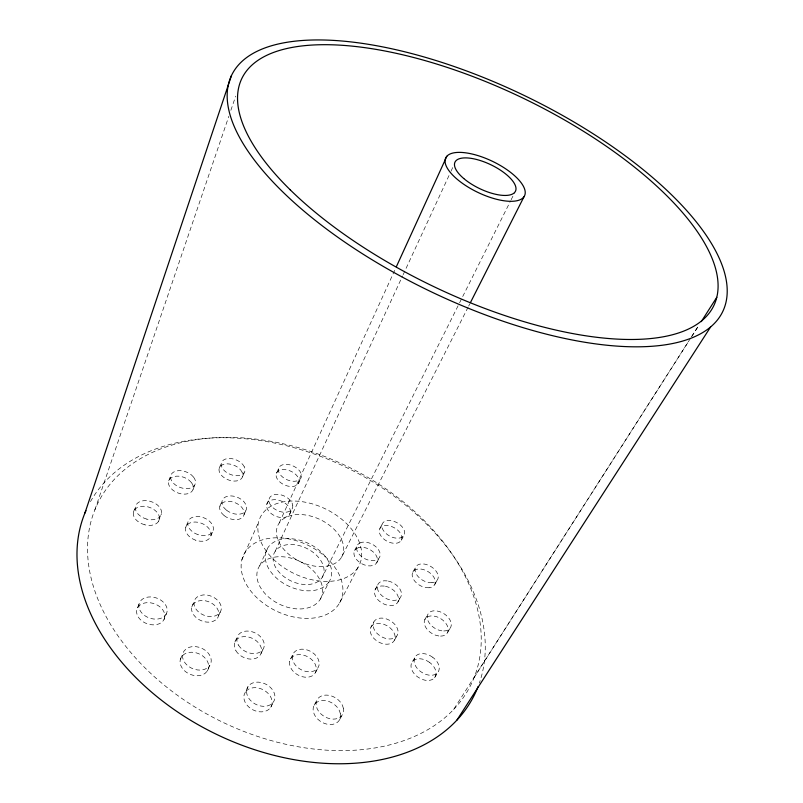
<?xml version="1.0" encoding="UTF-8"?>
<svg xmlns="http://www.w3.org/2000/svg" width="803" height="803" viewBox="0 0 803 803"><rect width="100%" height="100%" fill="white"/><g stroke="black" fill="none" stroke-linecap="round" stroke-linejoin="round"><path stroke-width="0.6" stroke-dasharray="4.01 3.01" d="M278.531 468.731L278.48 470.799A12.186 7.538 23.9 0 0 289.853 480.736A12.186 7.538 23.9 0 0 301.406 476.771L301.416 474.703A12.186 7.538 23.9 0 0 290.064 464.877A12.186 7.538 23.9 0 0 278.531 468.731L276.212 473.991L276.152 476.059A12.145 7.568 23.9 0 0 287.484 485.996A12.145 7.568 23.9 0 0 299.017 481.991L299.027 479.913A12.145 7.568 23.9 0 0 287.725 470.106A12.145 7.568 23.9 0 0 276.212 473.991M94.844 509.935L228.845 116.264M230.862 110.332L235.701 96.109M133.378 512.334L135.446 506.683M168.74 480.867L170.828 475.336M158.522 521.388L161.503 513.579M137.534 607.851L139.772 602.109M193.111 489.288L195.28 483.807M185.754 527.3L187.972 521.739M219.189 468.32L221.377 462.929M164.023 619.484A14.504 10.63 19.1 0 0 148.274 602.651A14.504 10.63 19.1 0 0 139.903 619.133A14.504 10.63 19.1 0 0 164.023 619.484L166.362 613.783A14.564 10.61 19.2 0 0 150.532 596.93A14.564 10.61 19.2 0 0 142.171 613.382A14.564 10.61 19.2 0 0 166.362 613.783M219.861 506.271L222.13 500.821M210.898 535.862L213.196 530.351M242.626 476.5L244.885 471.15M191.857 606.797L194.246 601.176M180.374 659.333L182.833 653.642M244.102 514.623L246.441 509.212M241.884 559.781L258.546 522.251M266.706 504.485L269.075 499.145M218.617 615.67L221.096 610.089M207.234 671.097A14.775 11.172 22.4 0 0 202.366 655.71A14.775 11.172 22.4 0 0 183.736 654.555L181.619 656.693A14.775 11.172 22.4 0 0 186.366 672.262A14.775 11.172 22.4 0 0 205.177 673.285L207.234 671.097L209.794 665.466A14.835 11.152 22.4 0 0 204.875 650.069A14.835 11.152 22.4 0 0 186.196 648.884L184.078 651.012A14.835 11.152 22.4 0 0 188.866 666.58A14.835 11.152 22.4 0 0 207.736 667.644L209.794 665.466M245.357 692.096L244.142 694.776A14.815 11.272 27.2 0 0 261.256 711.87A14.815 11.272 27.2 0 0 269.105 694.545A14.815 11.272 27.2 0 0 245.357 692.096L248.067 686.525A14.876 11.252 27.2 0 1 271.886 689.024A14.876 11.252 27.2 0 1 264.046 706.319A14.876 11.252 27.2 0 1 246.852 689.195L248.067 686.525M259.77 565.613L268.112 547.345M279.253 522.964L395.307 269.015M298.234 483.807L300.623 478.578M289.461 514.593L291.901 509.293M275.208 551.27L402.594 275.881M403.126 274.746L450.493 172.324M451.025 171.19L453.133 166.633M234.908 642.019L237.487 636.458M261.055 653.512L263.725 647.991M322.254 577.267A26.931 18.067 25.7 0 0 294.882 544.765A26.931 18.067 25.7 0 0 278.551 571.555A26.931 18.067 25.7 0 0 322.254 577.267L459.005 303.946M459.567 302.821L510.567 200.891M511.13 199.766L514.492 193.051M320.317 599.158A34.68 23.719 25.7 0 0 285.025 556.991A34.68 23.719 25.7 0 0 263.926 592.343A34.68 23.719 25.7 0 0 320.317 599.158L329.401 581.211A35.091 23.538 25.7 0 0 293.496 538.964A35.091 23.538 25.7 0 0 272.508 574.015A35.091 23.538 25.7 0 0 329.401 581.211M341.526 557.252A35.623 23.277 25.7 0 0 304.799 514.894A35.623 23.277 25.7 0 0 283.971 549.533A35.623 23.277 25.7 0 0 341.526 557.252L468.109 307.168M468.681 306.043L469.805 303.815M290.586 658.912L293.346 653.461M270.762 707.272L273.572 701.742M354.675 550.456L357.345 545.247M339.569 602.973A53.691 36.516 25.7 0 0 284.021 538.201A53.691 36.516 25.7 0 0 252.503 593.146A53.691 36.516 25.7 0 0 339.569 602.973L358.489 566.597A54.955 35.924 25.7 0 0 300.974 501.534A54.955 35.924 25.7 0 0 269.878 555.546A54.955 35.924 25.7 0 0 358.489 566.597M379.859 528.504L382.529 523.395M315.378 672.763L318.239 667.353M376.788 562.612L379.528 557.443M401.329 540.258L404.06 535.179M375.222 589.432L378.022 584.233M314.134 705.265L317.065 699.835M370.906 627.243A13.45 9.164 30.7 0 1 383.653 624.202L386.815 625.597A13.45 9.164 30.7 0 1 394.414 640.292A13.45 9.164 30.7 0 1 378.484 641.948L375.553 639.961A13.45 9.164 30.7 0 1 370.906 627.243L373.817 621.934A13.49 9.144 30.7 0 1 386.564 618.972L389.726 620.378A13.49 9.144 30.7 0 1 397.385 635.073A13.49 9.144 30.7 0 1 381.425 636.689L378.484 634.701A13.49 9.144 30.7 0 1 373.796 621.994M412.752 572.268L415.583 567.169M397.937 601.969L400.827 596.8M339.649 719.578L342.68 714.188M394.444 640.222L397.415 635.002M434.814 584.383L437.735 579.314M424.787 619.605L427.778 614.476M412.632 661.381L415.703 656.181M447.703 632.252L450.774 627.153M434.564 677.722L437.725 672.553M453.615 709.491A207.455 142.282 25.7 0 0 286.842 444.631A207.455 142.282 25.7 0 0 112.681 627.886A207.455 142.282 25.7 0 0 453.615 709.491L690.831 337.772M691.503 336.718L698.249 326.159M474.151 677.471L689.145 340.623M691.835 336.397L699.252 324.783M90.448 501.654A215.003 148.394 25.7 0 1 342.068 465.419A215.003 148.394 25.7 0 1 479.371 683.052M292.412 655.991L292.382 658.841A14.253 10.309 28.4 0 0 307.519 671.699A14.253 10.309 28.4 0 0 319.072 661.943L318.139 659.002A14.253 10.309 28.4 0 0 303.986 649.276A14.253 10.309 28.4 0 0 292.412 655.991M289.642 661.451L289.612 664.312A14.203 10.329 28.4 0 0 304.678 677.14A14.203 10.329 28.4 0 0 316.221 667.343L315.298 664.402A14.203 10.329 28.4 0 0 301.205 654.706A14.203 10.329 28.4 0 0 289.642 661.451M292.744 505.167L292.724 507.366A12.587 8.05 24 0 1 282.285 512.073A12.587 8.05 24 0 1 269.748 503.682L269.005 501.343A12.587 8.05 24 0 1 279.504 494.568A12.587 8.05 24 0 1 292.744 505.167M290.315 510.457L290.284 512.655A12.547 8.07 24 0 1 279.856 517.393A12.547 8.07 24 0 1 267.369 509.022L266.626 506.683A12.547 8.07 24 0 1 277.115 499.867A12.547 8.07 24 0 1 290.315 510.457M400.014 541.804L398.047 542.848A12.236 7.659 28.4 0 1 383.001 538.351A12.236 7.659 28.4 0 1 381.214 526.989L383.202 525.985A12.236 7.659 28.4 0 1 398.127 530.512A12.236 7.659 28.4 0 1 400.014 541.804M402.755 536.715L400.787 537.749A12.276 7.628 28.3 0 1 385.691 533.232A12.276 7.628 28.3 0 1 383.874 521.89L385.862 520.886A12.276 7.628 28.3 0 1 400.827 525.433A12.276 7.628 28.3 0 1 402.755 536.715M215.565 620.057L212.905 621.422A14.123 10.198 22.1 0 1 193.894 615.178A14.123 10.198 22.1 0 1 197.689 601.166L200.87 600.534A14.123 10.198 22.1 0 1 216.519 607.449A14.123 10.198 22.1 0 1 215.565 620.057M358.218 547.766L356.12 548.85A12.617 8.15 28 0 0 356.652 559.661A12.617 8.15 28 0 0 370.705 565.884L373.305 565.372A12.617 8.15 28 0 0 374.75 553.508A12.617 8.15 28 0 0 358.218 547.766M360.878 542.577L358.79 543.651A12.657 8.13 28 0 0 359.342 554.451A12.657 8.13 28 0 0 373.445 560.695L376.045 560.183A12.657 8.13 28 0 0 377.46 548.349A12.657 8.13 28 0 0 360.878 542.577M218.045 614.466L215.385 615.831A14.173 10.178 22.2 0 1 196.303 609.557A14.173 10.178 22.2 0 1 200.088 595.555L203.269 594.933A14.173 10.178 22.2 0 1 218.978 601.879A14.173 10.178 22.2 0 1 218.045 614.466M384.366 586.07L381.395 585.969A12.978 8.562 29.7 0 0 374.71 594.11A12.978 8.562 29.7 0 0 385.651 604.719L388.813 605.472A12.978 8.562 29.7 0 0 398.378 597.402A12.978 8.562 29.7 0 0 384.366 586.07M429.093 587.766L426.222 587.666A12.597 8.03 30.4 0 1 412.822 577.959A12.597 8.03 30.4 0 1 418.534 568.996L421.364 569.116A12.597 8.03 30.4 0 1 434.674 578.792A12.597 8.03 30.4 0 1 429.093 587.766M387.176 580.89L384.205 580.78A13.019 8.542 29.7 0 0 377.52 588.9A13.019 8.542 29.7 0 0 388.511 599.51L391.683 600.273A13.019 8.542 29.7 0 0 401.259 592.233A13.019 8.542 29.7 0 0 387.176 580.89M432.004 582.677L429.123 582.566A12.637 8.01 30.4 0 1 415.673 572.85A12.637 8.01 30.4 0 1 421.374 563.917L424.215 564.037A12.637 8.01 30.4 0 1 437.575 573.733A12.637 8.01 30.4 0 1 432.004 582.677M438.87 635.986L435.728 635.243A13.119 8.612 32.2 0 1 424.255 623.158A13.119 8.612 32.2 0 1 433.64 616.021L436.742 616.754A13.119 8.612 32.2 0 1 448.174 628.809A13.119 8.612 32.2 0 1 438.87 635.986M441.931 630.857L438.769 630.114A13.159 8.592 32.1 0 1 427.246 618.019A13.159 8.592 32.1 0 1 436.641 610.902L439.743 611.655A13.159 8.592 32.1 0 1 451.236 623.72A13.159 8.592 32.1 0 1 441.931 630.857M146.869 519.15L143.526 517.945A13.51 9.034 18.5 0 1 135.757 505.609A13.51 9.034 18.5 0 1 150.111 501.273L153.403 502.457A13.51 9.034 18.5 0 1 161.172 514.773A13.51 9.034 18.5 0 1 146.869 519.15M144.761 524.791L141.418 523.596A13.47 9.054 18.4 0 1 133.699 511.26A13.47 9.054 18.4 0 1 148.023 506.884L151.295 508.068A13.47 9.054 18.4 0 1 159.024 520.384A13.47 9.054 18.4 0 1 144.761 524.791M198.07 534.718L194.868 533.302A13.34 8.943 20.9 0 1 189.036 519.732A13.34 8.943 20.9 0 1 206.251 518.929L209.021 520.806A13.34 8.943 20.9 0 1 212.112 532.489A13.34 8.943 20.9 0 1 198.07 534.718M195.802 540.268L192.61 538.853A13.29 8.963 20.9 0 1 186.808 525.282A13.29 8.963 20.9 0 1 203.982 524.429L206.742 526.306A13.29 8.963 20.9 0 1 209.804 538A13.29 8.963 20.9 0 1 195.802 540.268M432.737 657.276L429.705 655.419A13.751 9.345 33.2 0 0 414.95 657.235A13.751 9.345 33.2 0 0 420.531 671.539L423.613 673.436A13.751 9.345 33.2 0 0 438.388 671.609A13.751 9.345 33.2 0 0 432.737 657.276M429.635 662.445L426.614 660.598A13.701 9.365 33.3 0 0 411.879 662.435A13.701 9.365 33.3 0 0 417.409 676.748L420.481 678.635A13.701 9.365 33.3 0 0 435.226 676.778A13.701 9.365 33.3 0 0 429.635 662.445M193.463 476.982L191.345 474.864A12.938 8.341 19.9 0 0 174.913 471.441A12.938 8.341 19.9 0 0 172.535 482.212L174.673 484.37A12.938 8.341 19.9 0 0 191.174 487.822A12.938 8.341 19.9 0 0 193.463 476.982M226.295 510.025L224.107 507.837A12.888 8.391 22.2 0 1 227.189 496.354A12.888 8.391 22.2 0 1 244.353 502.246L245.838 504.585A12.888 8.391 22.2 0 1 241.352 513.81A12.888 8.391 22.2 0 1 226.295 510.025M191.315 482.452L189.207 480.335A12.898 8.361 19.8 0 0 172.816 476.952A12.898 8.361 19.8 0 0 170.427 487.742L172.545 489.9A12.898 8.361 19.8 0 0 189.006 493.323A12.898 8.361 19.8 0 0 191.315 482.452M223.997 515.476L221.829 513.288A12.848 8.411 22.2 0 1 224.92 501.785A12.848 8.411 22.2 0 1 242.034 507.647L243.51 509.985A12.848 8.411 22.2 0 1 239.013 519.23A12.848 8.411 22.2 0 1 223.997 515.476M244.313 466.824L242.877 464.616A12.467 7.829 21.8 0 0 227.63 458.583A12.467 7.829 21.8 0 0 221.869 467.276L223.294 469.514A12.467 7.829 21.8 0 0 238.621 475.617A12.467 7.829 21.8 0 0 244.313 466.824M242.064 472.154L240.639 469.946A12.426 7.849 21.8 0 0 225.432 463.953A12.426 7.849 21.8 0 0 219.671 472.666L221.086 474.904A12.426 7.849 21.8 0 0 236.363 480.977A12.426 7.849 21.8 0 0 242.064 472.154M343.433 708.407L342.419 705.285A14.695 10.871 31.2 0 0 326.038 695.097A14.695 10.871 31.2 0 0 316.181 705.596L317.155 708.748A14.695 10.871 31.2 0 0 333.626 719.117A14.695 10.871 31.2 0 0 343.433 708.407M340.412 713.787L339.408 710.675A14.635 10.881 31.3 0 0 323.097 700.507A14.635 10.881 31.3 0 0 313.24 711.036L314.204 714.188A14.635 10.881 31.3 0 0 330.605 724.527A14.635 10.881 31.3 0 0 340.412 713.787M235.921 650.741A14.283 10.479 25.1 0 0 259.6 655.84A14.283 10.479 25.1 0 0 248.308 636.99A14.283 10.479 25.1 0 0 235.921 650.741M238.521 645.17A14.334 10.459 25.2 0 0 262.27 650.32A14.334 10.459 25.2 0 0 250.917 631.459A14.334 10.459 25.2 0 0 238.521 645.17"/><path stroke-width="1.2" d="M84.947 512.997L231.455 75.572M396.351 266.737L446.829 156.274M470.377 302.701L524.058 196.635A43.713 17.164 25.7 0 0 474.021 154.487A43.713 17.164 25.7 0 0 457.349 179.41A43.713 17.164 25.7 0 0 524.058 196.635M701.27 321.622L716.778 297.331M456.927 720.1L710.645 326.911A272.508 108.616 25.7 0 0 437.956 61.148A272.508 108.616 25.7 0 0 282.947 192.078A272.508 108.616 25.7 0 0 710.645 326.911M478.086 686.555A215.003 148.394 25.7 0 1 224.388 738.007A215.003 148.394 25.7 0 1 85.931 510.678M463.753 178.517A33.555 13.179 25.7 0 0 515.054 191.927A33.555 13.179 25.7 0 0 476.882 159.556A33.555 13.179 25.7 0 0 463.753 178.517M290.174 189.779A261.898 104.27 25.7 0 0 701.611 320.879A261.898 104.27 25.7 0 0 441.64 65.605A261.898 104.27 25.7 0 0 290.174 189.779"/></g></svg>
